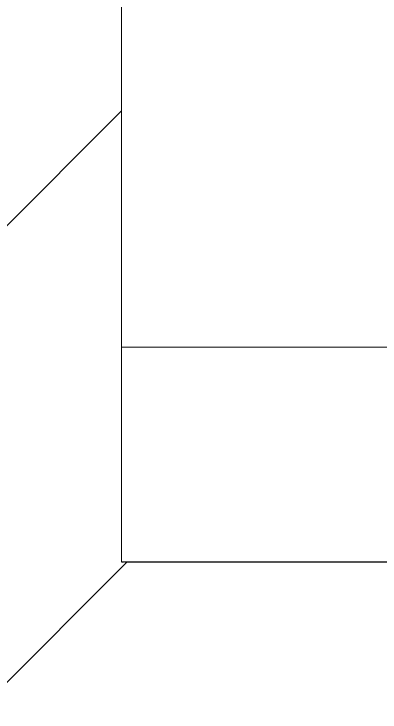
# Model space of a CAD drawing. Header units: millimetres. Extents: x -4000 to 187956, y -58990 to 162485.
# Drawn here: x 6000 to 6341, y 138761 to 139409 of the extents above; entities that cross this region are included whole.
import ezdxf

# ---------------------------------------------------------------- set-up
doc = ezdxf.new("R2010")
doc.units = ezdxf.units.MM
doc.layers.add('A-WALL', color=113, linetype='Continuous', lineweight=13)
doc.layers.add('A-WALL-PATT', color=111, linetype='Continuous', lineweight=13)
pattern_1 = [(45, (0, 0), (-212.13203, 212.13203), [])]

# ---------------------------------------------------------------- blocks, each defined once
blk = doc.blocks.new('CMF2_NHAXUONG_A_rvt-1-FFS - TANG 1')
at = {"layer": 'A-WALL-PATT', "lineweight": 9}
h = blk.add_hatch(dxfattribs=at)
h.set_pattern_fill('FP_12', color=250, style=0, pattern_type=2)
h.set_pattern_definition(pattern_1)
h.paths.add_polyline_path([(6100.21, 136000), (6100.21, 139800.01), (5900.21, 139800.01), (5900.21, 136000)])
h = blk.add_hatch(dxfattribs=at)
h.set_pattern_fill('FP_12', color=250, style=0, pattern_type=2)
h.set_pattern_definition(pattern_1)
h.paths.add_polyline_path([(6100.21, 138700.06), (9550.26, 138700.06), (9550.26, 138900.06), (6100.21, 138900.06), (6100.21, 138872.37)])
at = {"layer": 'A-WALL', "color": 50, "lineweight": 15}
for p, q in [((6100.21, 138900.06), (6100.21, 139800.01)), ((6100.21, 139099.68), (6733.3, 139099.69)), ((6733.3, 138900.06), (6100.21, 138900.06))]:
    blk.add_line(p, q, dxfattribs=at)
at = {"layer": 'A-WALL', "color": 35, "lineweight": 15}
for p, q in [((6411.44, 139099.68), (6100.21, 139099.68)), ((6100.21, 139099.68), (6100.21, 138900.06)), ((6102.18, 138899.68), (6100.21, 138899.68)), ((6733.3, 138899.69), (6103.3, 138899.68))]:
    blk.add_line(p, q, dxfattribs=at)
at = {"layer": 'A-WALL', "color": 53, "lineweight": 15}
for p, q in [((6100.21, 138899.68), (6102.18, 138899.68)), ((6103.3, 138899.68), (6733.3, 138899.69))]:
    blk.add_line(p, q, dxfattribs=at)

msp = doc.modelspace()

# ---------------------------------------------------------------- block references
at = {"lineweight": 5}
msp.add_blockref('CMF2_NHAXUONG_A_rvt-1-FFS - TANG 1', (0, 0), dxfattribs=at)

doc.saveas('drawing.dxf')
